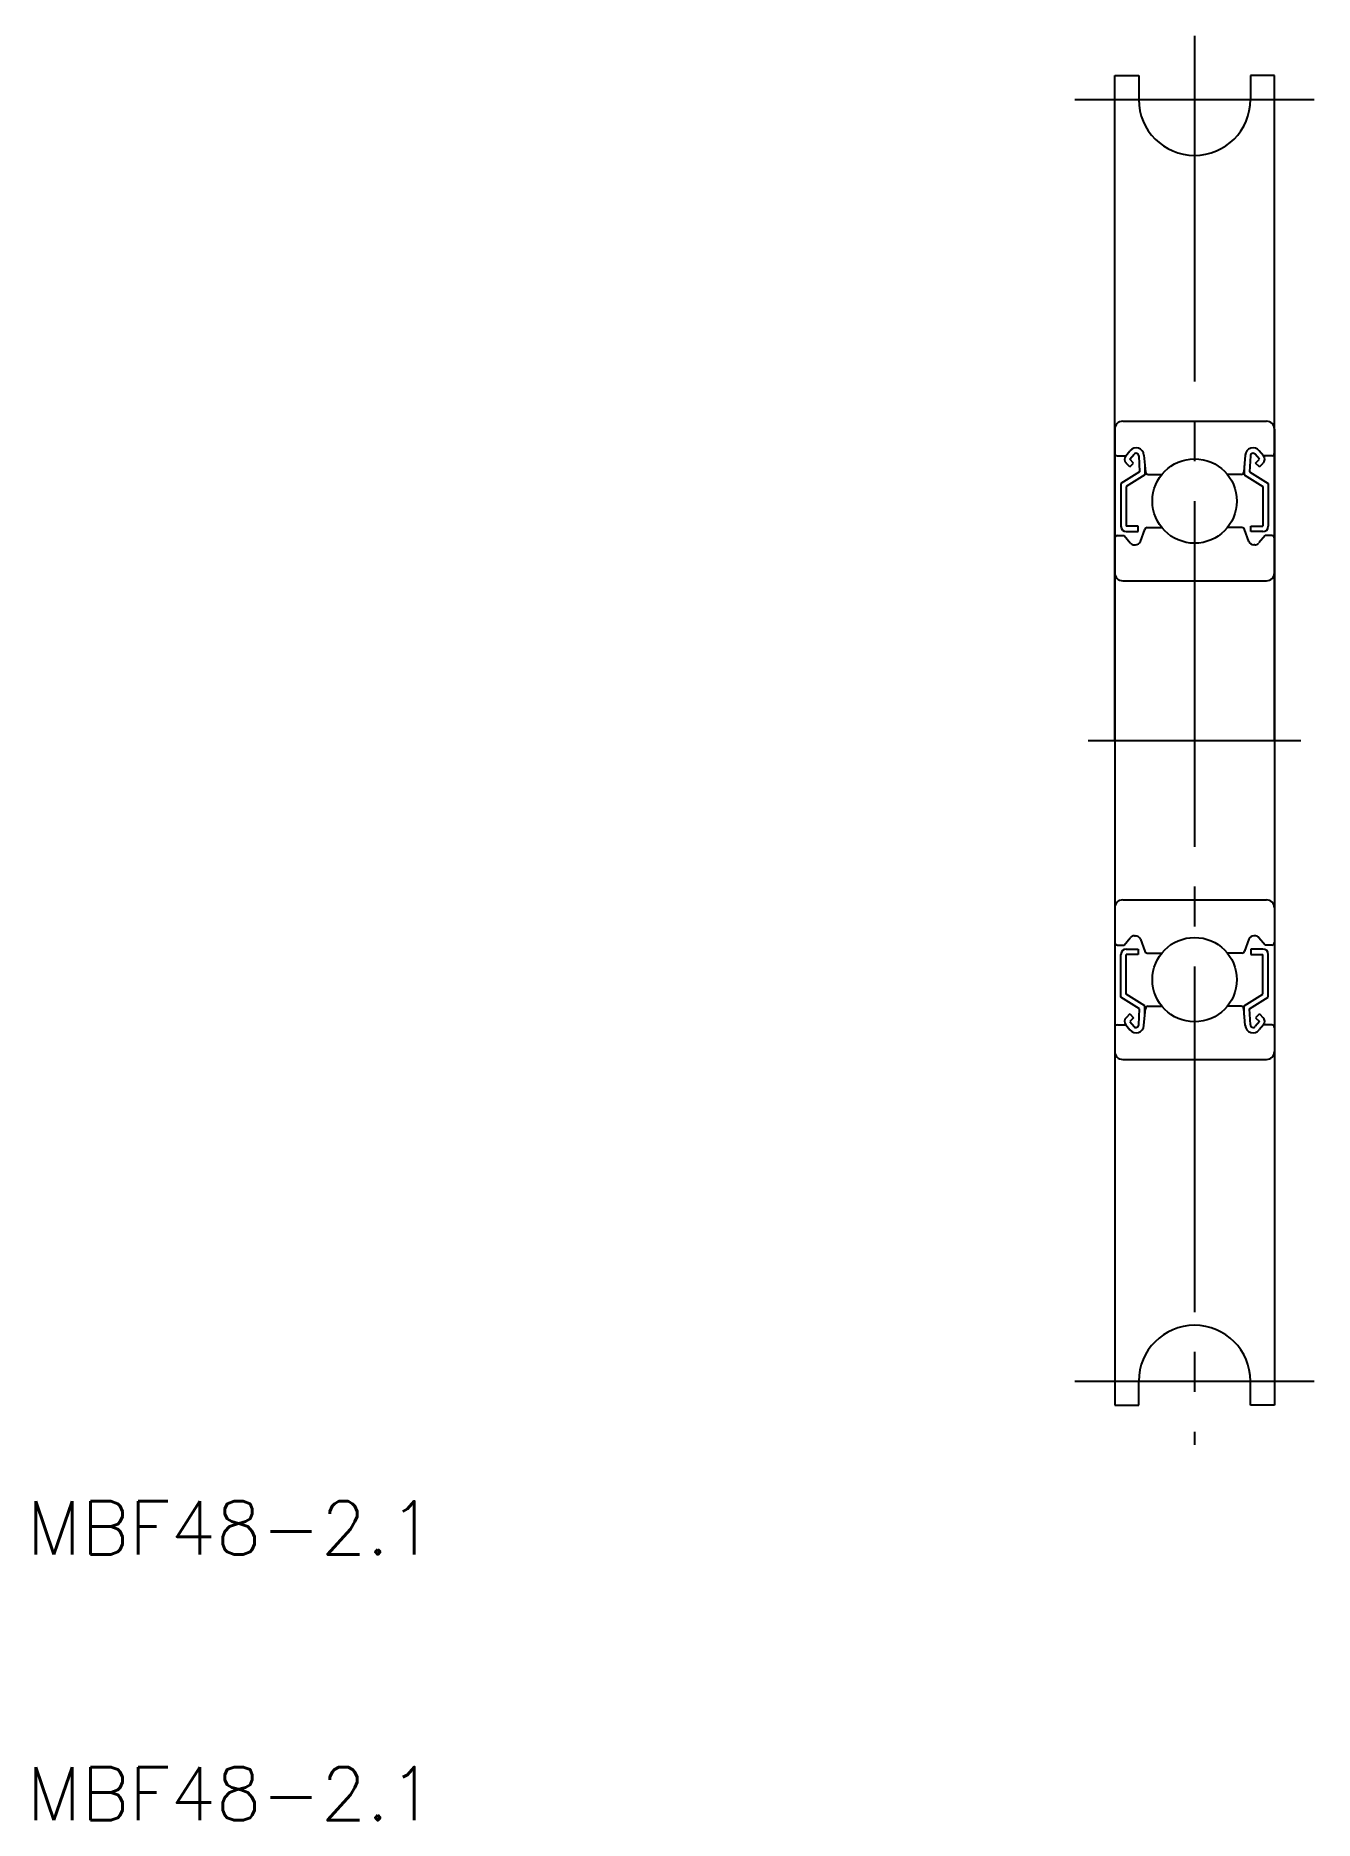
# Model space of a CAD drawing. Extents: x 103.7 to 151.8, y 127.1 to 194.2.
import ezdxf

# ---------------------------------------------------------------- set-up
doc = ezdxf.new("R2010")
doc.units = 0
doc.linetypes.add('CENTER', pattern=[17.5, 13, -1.5, 1.5, -1.5])
doc.layers.get('0').update_dxf_attribs({"linetype": 'CONTINUOUS'})
doc.layers.add('CENTER', color=1, linetype='CENTER')
doc.styles.get("Standard").update_dxf_attribs({"font": 'txt.shx', "bigfont": '@extfont2.shx'})

msp = doc.modelspace()

# ---------------------------------------------------------------- linework, layer by layer
at = {"color": 7, "linetype": 'CONTINUOUS'}
for p, q in [((144.301, 167.685), (144.301, 192.685)), ((144.301, 192.685), (145.201, 192.685)), ((145.201, 192.685), (145.201, 191.785)), ((149.401, 192.685), (149.401, 191.785)), ((150.301, 192.685), (149.401, 192.685)), ((150.301, 167.685), (150.301, 192.685)), ((144.301, 167.685), (144.301, 142.685)), ((150.301, 167.685), (150.301, 142.685)), ((145.201, 142.685), (145.201, 143.585)), ((149.401, 142.685), (149.401, 143.585)), ((144.301, 142.685), (145.201, 142.685)), ((150.301, 142.685), (149.401, 142.685))]:
    msp.add_line(p, q, dxfattribs=at)
for p, q in [((144.301, 179.385), (144.301, 155.985)), ((144.601, 179.685), (150.001, 179.685)), ((150.301, 179.385), (150.301, 155.985)), ((144.711, 178.385), (144.87, 178.576)), ((149.891, 178.385), (149.731, 178.576)), ((144.401, 178.385), (144.711, 178.385)), ((144.864, 177.974), (144.723, 178.115)), ((144.864, 178.256), (145.024, 178.447)), ((145.006, 178.115), (144.864, 178.256)), ((144.864, 177.974), (145.006, 178.115)), ((145.2, 178.388), (145.233, 177.783)), ((145.399, 178.409), (145.454, 177.777)), ((145.433, 178.019), (145.433, 177.672)), ((149.202, 178.409), (149.148, 177.777)), ((149.169, 178.019), (149.169, 177.672)), ((149.401, 178.388), (149.369, 177.783)), ((149.738, 178.256), (149.578, 178.447)), ((149.596, 178.115), (149.738, 178.256)), ((149.738, 177.974), (149.596, 178.115)), ((149.738, 177.974), (149.879, 178.115)), ((150.201, 178.385), (149.891, 178.385)), ((145.233, 177.783), (144.533, 177.346)), ((144.533, 177.346), (144.533, 175.735)), ((145.433, 177.672), (144.733, 177.235)), ((144.733, 177.235), (144.733, 175.735)), ((145.553, 177.685), (146.068, 177.685)), ((149.048, 177.685), (148.534, 177.685)), ((149.169, 177.672), (149.869, 177.235)), ((149.369, 177.783), (150.069, 177.346)), ((149.869, 177.235), (149.869, 175.735)), ((150.069, 177.346), (150.069, 175.735)), ((144.401, 175.385), (144.651, 175.385)), ((144.651, 175.385), (144.884, 175.107)), ((145.183, 175.735), (144.733, 175.735)), ((144.733, 175.535), (145.183, 175.535)), ((145.183, 175.535), (145.183, 175.735)), ((145.262, 175.167), (145.426, 175.619)), ((145.52, 175.685), (146.068, 175.685)), ((149.082, 175.685), (148.534, 175.685)), ((149.34, 175.167), (149.176, 175.619)), ((149.419, 175.535), (149.419, 175.735)), ((149.419, 175.735), (149.869, 175.735)), ((149.869, 175.535), (149.419, 175.535)), ((149.951, 175.385), (149.717, 175.107)), ((150.201, 175.385), (149.951, 175.385)), ((145.038, 175.035), (145.074, 175.035)), ((149.564, 175.035), (149.528, 175.035)), ((144.601, 173.685), (150.001, 173.685)), ((144.601, 161.685), (150.001, 161.685)), ((144.401, 159.985), (144.651, 159.985)), ((144.651, 159.985), (144.884, 160.264)), ((144.733, 159.835), (145.183, 159.835)), ((144.845, 159.835), (144.845, 159.835)), ((144.958, 159.835), (144.958, 159.835)), ((145.038, 160.335), (145.074, 160.335)), ((145.183, 159.835), (145.183, 159.635)), ((145.262, 160.204), (145.426, 159.751)), ((149.34, 160.204), (149.176, 159.751)), ((149.869, 159.835), (149.419, 159.835)), ((149.419, 159.835), (149.419, 159.635)), ((149.564, 160.335), (149.528, 160.335)), ((149.951, 159.985), (149.717, 160.264)), ((150.201, 159.985), (149.951, 159.985)), ((144.533, 158.024), (144.533, 159.635)), ((144.733, 158.135), (144.733, 159.635)), ((145.183, 159.635), (144.733, 159.635)), ((145.52, 159.685), (146.068, 159.685)), ((149.082, 159.685), (148.534, 159.685)), ((149.419, 159.635), (149.869, 159.635)), ((149.869, 158.135), (149.869, 159.635)), ((150.069, 158.024), (150.069, 159.635)), ((145.233, 157.587), (144.533, 158.024)), ((145.433, 157.698), (144.733, 158.135)), ((149.169, 157.698), (149.869, 158.135)), ((149.369, 157.587), (150.069, 158.024)), ((144.864, 157.396), (144.723, 157.255)), ((144.864, 157.396), (145.006, 157.255)), ((145.006, 157.255), (144.864, 157.114)), ((144.864, 157.114), (145.024, 156.924)), ((145.2, 156.983), (145.233, 157.587)), ((145.399, 156.962), (145.454, 157.594)), ((145.433, 157.351), (145.433, 157.698)), ((145.553, 157.685), (146.068, 157.685)), ((149.048, 157.685), (148.534, 157.685)), ((149.202, 156.962), (149.148, 157.594)), ((149.169, 157.351), (149.169, 157.698)), ((149.401, 156.983), (149.369, 157.587)), ((149.738, 157.114), (149.578, 156.924)), ((149.738, 157.396), (149.596, 157.255)), ((149.596, 157.255), (149.738, 157.114)), ((149.738, 157.396), (149.879, 157.255)), ((144.401, 156.985), (144.711, 156.985)), ((144.711, 156.985), (144.87, 156.795)), ((149.891, 156.985), (149.731, 156.795)), ((150.201, 156.985), (149.891, 156.985)), ((144.601, 155.685), (150.001, 155.685))]:
    msp.add_line(p, q)
for centre in [(147.301, 176.685), (147.301, 158.685)]:
    msp.add_circle(centre, 1.587)
for centre, start, end in [((147.301, 191.785), 180, 0), ((147.301, 143.585), 0, 180)]:
    msp.add_arc(centre, 2.1, start, end, dxfattribs=at)
for centre, radius, start, end in [((144.601, 179.385), 0.3, 90, 180), ((150.001, 179.385), 0.3, 0, 90), ((145.1, 178.383), 0.3, 4.93496, 139.9921), ((149.501, 178.383), 0.3, 40.0079, 175.06504), ((144.401, 178.485), 0.1, 180, 270), ((144.864, 178.257), 0.2, 139.9921, 224.99797), ((145.1, 178.382), 0.1, 3.08644, 139.96282), ((149.501, 178.382), 0.1, 40.03718, 176.91356), ((149.737, 178.257), 0.2, 315.00203, 40.0079), ((150.201, 178.485), 0.1, 270, 0), ((145.553, 177.785), 0.1, 184.93496, 269.99889), ((149.048, 177.785), 0.1, 270.00111, 355.06504), ((144.401, 175.285), 0.1, 90, 180), ((144.733, 175.735), 0.2, 180, 270), ((145.52, 175.585), 0.1, 89.99895, 160.05843), ((149.082, 175.585), 0.1, 19.94157, 90.00105), ((149.869, 175.735), 0.2, 270, 0), ((150.201, 175.285), 0.1, 0, 90), ((145.038, 175.235), 0.2, 219.98626, 270), ((145.074, 175.235), 0.2, 270, 340.05843), ((149.528, 175.235), 0.2, 199.94157, 270), ((149.564, 175.235), 0.2, 270, 320.01374), ((144.601, 173.985), 0.3, 180, 270), ((150.001, 173.985), 0.3, 270, 0), ((144.601, 161.385), 0.3, 90, 180), ((150.001, 161.385), 0.3, 0, 90), ((144.401, 160.085), 0.1, 180, 270), ((144.733, 159.635), 0.2, 90, 180), ((145.038, 160.135), 0.2, 90, 140.01374), ((145.074, 160.135), 0.2, 19.94157, 90), ((145.52, 159.785), 0.1, 199.94157, 270.00105), ((149.082, 159.785), 0.1, 269.99895, 340.05843), ((149.528, 160.135), 0.2, 90, 160.05843), ((149.564, 160.135), 0.2, 39.98626, 90), ((149.869, 159.635), 0.2, 0, 90), ((150.201, 160.085), 0.1, 270, 0), ((144.864, 157.114), 0.2, 135.00203, 220.0079), ((145.553, 157.585), 0.1, 90.00111, 175.06504), ((149.048, 157.585), 0.1, 4.93496, 89.99889), ((149.737, 157.114), 0.2, 319.9921, 44.99797), ((144.401, 156.885), 0.1, 90, 180), ((145.1, 156.988), 0.3, 220.0079, 355.06504), ((145.1, 156.988), 0.1, 220.03718, 356.91356), ((149.501, 156.988), 0.3, 184.93496, 319.9921), ((149.501, 156.988), 0.1, 183.08644, 319.96282), ((150.201, 156.885), 0.1, 0, 90), ((144.601, 155.985), 0.3, 180, 270), ((150.001, 155.985), 0.3, 270, 0)]:
    msp.add_arc(centre, radius, start, end)
at = {"layer": 'CENTER', "color": 1, "linetype": 'CENTER'}
for p, q in [((147.301, 194.185), (147.301, 141.185)), ((142.801, 191.785), (151.801, 191.785)), ((143.301, 167.685), (151.301, 167.685)), ((142.801, 143.585), (151.801, 143.585))]:
    msp.add_line(p, q, dxfattribs=at)

# ---------------------------------------------------------------- texts
at = {"color": 7, "linetype": 'CONTINUOUS'}
for p in [(103.394, 137.07), (103.394, 127.07)]:
    msp.add_text('MBF48-2.1', height=2, dxfattribs=at).set_placement(p)

doc.saveas('drawing.dxf')
